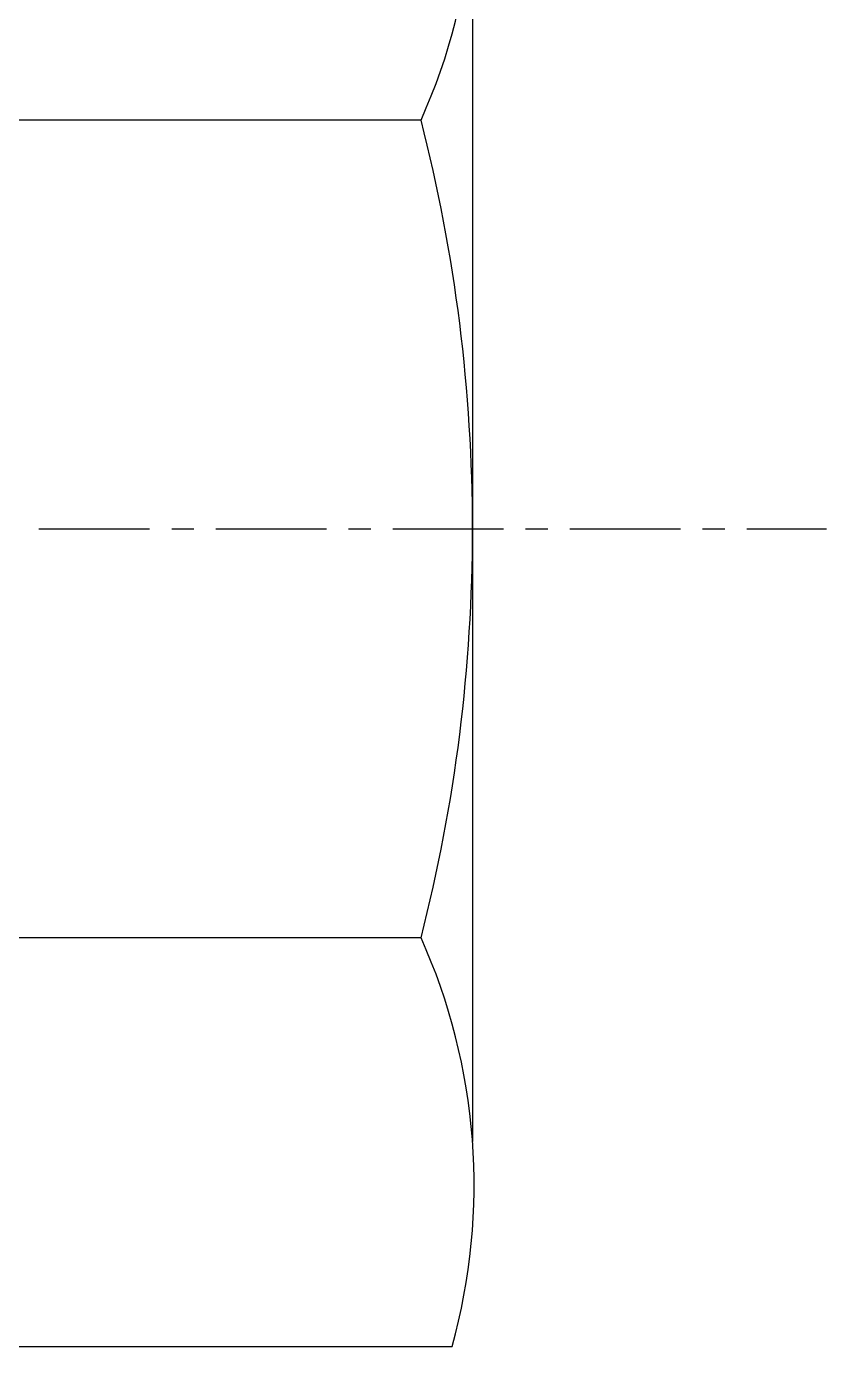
# Model space of a CAD drawing. Header units: millimetres. Extents: x -547695 to 905972, y -1055718 to 167349.
# Drawn here: x -516012.9 to -515980.4, y -1037641.4 to -1037587.7 of the extents above; entities that cross this region are included whole.
import ezdxf

# ---------------------------------------------------------------- set-up
doc = ezdxf.new("R2010")
doc.units = ezdxf.units.MM
doc.linetypes.add('View-XTD-CT Cua$0$View-XĐL-CT Cửa$0$CENTER', pattern=[2, 1.25, -0.25, 0.25, -0.25])
doc.layers.add('View-XTD-CT Cua$0$View-XĐL-CT Cửa$0$KT-NetThay', color=7, linetype='Continuous', lineweight=18)
doc.layers.add('View-XTD-CT Cua$0$View-XĐL-CT Cửa$0$Screw', color=253, linetype='Continuous')

# ---------------------------------------------------------------- blocks, each defined once
blk = doc.blocks.new('View-XTD-CT Cua$0$View-XĐL-CT Cửa$0$hex. head sd. 5.5x50 (elev)')
at = {"layer": 'View-XTD-CT Cua$0$View-XĐL-CT Cửa$0$Screw', "linetype": 'Continuous'}
blk.add_lwpolyline([(-5.334, -4.6188, -0.175226), (-5.159, -2.3094, -0.125989), (-5.159, 2.3094, -0.175226), (-5.334, 4.6188), (-1, 4.6188), (-1, -4.6188)], format="xyb", close=True, dxfattribs=at)
for points in [[(-5.4507, -3.46), (-5.4507, 3.7636)], [(-5.159, 2.3094), (-1, 2.3094)], [(-5.159, -2.3094), (-1, -2.3094)]]:
    blk.add_lwpolyline(points, dxfattribs=at)
at = {"layer": 'View-XTD-CT Cua$0$View-XĐL-CT Cửa$0$Screw', "linetype": 'View-XTD-CT Cua$0$View-XĐL-CT Cửa$0$CENTER', "ltscale": 0.5}
blk.add_lwpolyline([(52, 0), (-7.4507, 0)], dxfattribs=at)
blk = doc.blocks.new('View-XTD-CT Cua$0$View-XĐL-CT Cửa$0$A$C77827696')
at = {"layer": 'View-XTD-CT Cua$0$View-XĐL-CT Cửa$0$Screw', "xscale": -4.999999999999999, "yscale": 4.999999999999999, "zscale": 4.999999999999999}
blk.add_blockref('View-XTD-CT Cua$0$View-XĐL-CT Cửa$0$hex. head sd. 5.5x50 (elev)', (-3944.14, 896.538), dxfattribs=at)

msp = doc.modelspace()

# ---------------------------------------------------------------- block references
at = {"layer": 'View-XTD-CT Cua$0$View-XĐL-CT Cửa$0$KT-NetThay', "xscale": 1.44, "yscale": 1.44, "zscale": 1.44}
msp.add_blockref('View-XTD-CT Cua$0$View-XĐL-CT Cửa$0$A$C77827696', (-510354.47, -1038899.165), dxfattribs=at)

doc.saveas('drawing.dxf')
